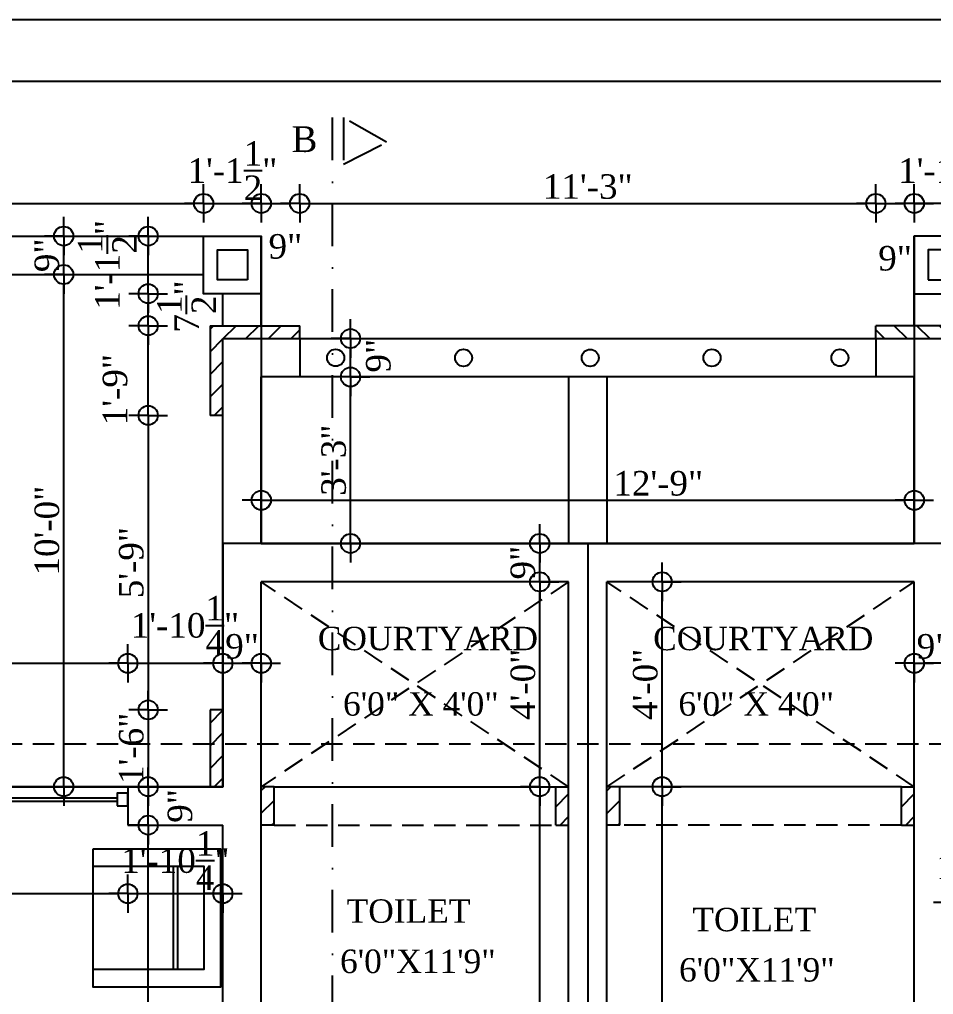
# Model space of a CAD drawing. Extents: x -4781 to 3971, y -2954 to -1072.
# Drawn here: x -1508.5 to -1294.3, y -1891.3 to -1662.9 of the extents above; entities that cross this region are included whole.
import ezdxf

# ---------------------------------------------------------------- set-up
doc = ezdxf.new("R2010")
doc.units = 0
doc.header["$LTSCALE"] = 20
doc.header["$MEASUREMENT"] = 0
doc.header["$PDMODE"] = 34
doc.linetypes.add('DASHDOT', pattern=[1, 0.5, -0.25, 0, -0.25])
doc.linetypes.add('HIDDEN', pattern=[0.375, 0.25, -0.125])
doc.layers.get('0').update_dxf_attribs({"linetype": 'CONTINUOUS'})
doc.layers.get('DEFPOINTS').update_dxf_attribs({"linetype": 'CONTINUOUS'})
doc.layers.add('area', color=3, linetype='CONTINUOUS', plot=False)
doc.layers.add('correct', color=230, linetype='CONTINUOUS', plot=False)
for name, color, linetype in [('border', 230, 'CONTINUOUS'), ('DIMLINE', 254, 'CONTINUOUS'), ('FURN', 10, 'CONTINUOUS'), ('glass', 4, 'CONTINUOUS'), ('Roof lilne', 31, 'CONTINUOUS'), ('sec', 13, 'DASHDOT'), ('text', 2, 'CONTINUOUS'), ('wall', 13, 'CONTINUOUS')]:
    doc.layers.add(name, color=color, linetype=linetype)
doc.styles.add('DIMTEXT', font='times_1.ttf')
doc.styles.add('style5', font='times_1.ttf')
doc.dimstyles.new('ARCH_48_0', dxfattribs={"dimtxt": 5.75, "dimasz": 2.25, "dimexe": 0.25, "dimexo": 0, "dimgap": 1, "dimtad": 1, "dimzin": 3, "dimdsep": 46, "dimlunit": 4, "dimtxsty": 'DIMTEXT', "dimblk": 'BLK', "dimcen": 0, "dimdle": 0.09375, "dimse1": 1, "dimse2": 1, "dimclrd": 254, "dimclrt": 3, "dimadec": 1, "dimazin": 0, "dimtfac": 1, "dimtix": 1, "dimtmove": 2, "dimatfit": 3, "dimldrblk": 'NONE', "dimfxl": 0.25, "dimtvp": 1.4625, "dimtolj": 1, "dimtzin": 15, "dimarcsym": 0})

# ---------------------------------------------------------------- blocks, each defined once
blk = doc.blocks.new('A$C43594A4A')
at = {"layer": 'FURN'}
for p, q in [((4, 19.78), (28.25, 19.78)), ((4, 18.77), (28.25, 18.77)), ((4, 0), (28.25, 0))]:
    blk.add_line(p, q, dxfattribs=at)
blk.add_lwpolyline([(0, 0), (4, 0), (4, 26), (28.25, 26), (28.25, 0), (32.25, 0), (32.25, 30), (0, 30)], close=True, dxfattribs=at)
blk = doc.blocks.new('BLK')
for q in [(0, 2), (-2, 0), (2, 0), (0, -2)]:
    blk.add_line((0, 0), q)
blk.add_circle((0, 0), 1)
blk = doc.blocks.new('*D161')
at = {"layer": 'DEFPOINTS', "color": 0, "lineweight": -2, "transparency": 16777216}
for p in [(-1483.06, -1851.65), (-1576.56, -1853.15), (-1483.06, -1867.7)]:
    blk.add_point(p, dxfattribs=at)
at = {"layer": 'DIMLINE', "color": 254, "lineweight": -2, "transparency": 16777216}
blk.add_line((-1574.31, -1867.7), (-1485.31, -1867.7), dxfattribs=at)
at = {"layer": 'DIMLINE', "color": 254, "lineweight": -2, "transparency": 16777216, "xscale": 2.25, "yscale": 2.25, "zscale": 2.25, "rotation": 180}
blk.add_blockref('BLK', (-1576.56, -1867.7), dxfattribs=at)
at = {"layer": 'DIMLINE', "color": 254, "lineweight": -2, "transparency": 16777216, "xscale": 2.25, "yscale": 2.25, "zscale": 2.25}
blk.add_blockref('BLK', (-1483.06, -1867.7), dxfattribs=at)
at = {"layer": 'DIMLINE', "color": 3, "lineweight": -2, "transparency": 16777216, "insert": (-1529.81, -1859.94), "char_height": 5.75, "attachment_point": 5, "style": 'DIMTEXT'}
blk.add_mtext('\\A1;7\'-9{\\H1.000000x;\\S1/2;}"', dxfattribs=at)
blk = doc.blocks.new('_None')
blk = doc.blocks.new('*D162')
at = {"layer": 'DEFPOINTS', "color": 0, "lineweight": -2, "transparency": 16777216}
for p in [(-1483.06, -1851.65), (-1460.81, -1857.25), (-1460.81, -1867.7)]:
    blk.add_point(p, dxfattribs=at)
at = {"layer": 'DIMLINE', "color": 254, "lineweight": -2, "transparency": 16777216}
for p, q in [((-1485.31, -1867.7), (-1487.56, -1867.7)), ((-1483.06, -1867.7), (-1460.81, -1867.7)), ((-1458.56, -1867.7), (-1456.31, -1867.7))]:
    blk.add_line(p, q, dxfattribs=at)
at = {"layer": 'DIMLINE', "color": 254, "lineweight": -2, "transparency": 16777216, "xscale": 2.25, "yscale": 2.25, "zscale": 2.25}
blk.add_blockref('BLK', (-1483.06, -1867.7), dxfattribs=at)
at = {"layer": 'DIMLINE', "color": 254, "lineweight": -2, "transparency": 16777216, "xscale": 2.25, "yscale": 2.25, "zscale": 2.25, "rotation": 180}
blk.add_blockref('BLK', (-1460.81, -1867.7), dxfattribs=at)
at = {"layer": 'DIMLINE', "color": 3, "lineweight": -2, "transparency": 16777216, "insert": (-1471.93, -1859.95), "char_height": 5.75, "attachment_point": 5, "style": 'DIMTEXT'}
blk.add_mtext('\\A1;1\'-10{\\H1.000000x;\\S1/4;}"', dxfattribs=at)
blk = doc.blocks.new('*D164')
at = {"layer": 'DEFPOINTS', "color": 0, "lineweight": -2, "transparency": 16777216}
for p in [(-1478.31, -1851.65), (-1474.06, -1851.65), (-1460.81, -2031.65)]:
    blk.add_point(p, dxfattribs=at)
at = {"layer": 'DIMLINE', "color": 254, "lineweight": -2, "transparency": 16777216}
blk.add_line((-1478.31, -2029.4), (-1478.31, -1853.9), dxfattribs=at)
at = {"layer": 'DIMLINE', "color": 254, "lineweight": -2, "transparency": 16777216, "xscale": 2.25, "yscale": 2.25, "zscale": 2.25}
for p, rotation in [((-1478.31, -1851.65), 90), ((-1478.31, -2031.65), 270)]:
    blk.add_blockref('BLK', p, dxfattribs=dict(at, rotation=rotation))
at = {"layer": 'DIMLINE', "color": 3, "lineweight": -2, "transparency": 16777216, "insert": (-1482.24, -1941.65), "char_height": 5.75, "attachment_point": 5, "rotation": 90, "style": 'DIMTEXT'}
blk.add_mtext('\\A1;15\'-0"', dxfattribs=at)
blk = doc.blocks.new('*D176')
at = {"layer": 'DEFPOINTS', "color": 0, "lineweight": -2, "transparency": 16777216}
for p in [(-1415.81, -1842.65), (-1386.57, -1842.65), (-1412.28, -1983.65)]:
    blk.add_point(p, dxfattribs=at)
at = {"layer": 'DIMLINE', "color": 254, "lineweight": -2, "transparency": 16777216}
blk.add_line((-1386.57, -1981.4), (-1386.57, -1844.9), dxfattribs=at)
at = {"layer": 'DIMLINE', "color": 254, "lineweight": -2, "transparency": 16777216, "xscale": 2.25, "yscale": 2.25, "zscale": 2.25}
for p, rotation in [((-1386.57, -1842.65), 90), ((-1386.57, -1983.65), 270)]:
    blk.add_blockref('BLK', p, dxfattribs=dict(at, rotation=rotation))
at = {"layer": 'DIMLINE', "color": 3, "lineweight": -2, "transparency": 16777216, "insert": (-1390.5, -1913.15), "char_height": 5.75, "attachment_point": 5, "rotation": 90, "style": 'DIMTEXT'}
blk.add_mtext('\\A1;11\'-9"', dxfattribs=at)
blk = doc.blocks.new('*D186')
at = {"layer": 'DEFPOINTS', "color": 0, "lineweight": -2, "transparency": 16777216}
for p in [(-1267.55, -1851.65), (-1289.81, -1856.15), (-1289.81, -1869.78)]:
    blk.add_point(p, dxfattribs=at)
at = {"layer": 'DIMLINE', "color": 254, "lineweight": -2, "transparency": 16777216}
blk.add_line((-1269.8, -1869.78), (-1287.56, -1869.78), dxfattribs=at)
at = {"layer": 'DIMLINE', "color": 254, "lineweight": -2, "transparency": 16777216, "xscale": 2.25, "yscale": 2.25, "zscale": 2.25, "rotation": 180}
blk.add_blockref('BLK', (-1289.81, -1869.78), dxfattribs=at)
at = {"layer": 'DIMLINE', "color": 254, "lineweight": -2, "transparency": 16777216, "xscale": 2.25, "yscale": 2.25, "zscale": 2.25}
blk.add_blockref('BLK', (-1267.55, -1869.78), dxfattribs=at)
at = {"layer": 'DIMLINE', "color": 3, "lineweight": -2, "transparency": 16777216, "insert": (-1280.92, -1861.38), "char_height": 5.75, "attachment_point": 5, "style": 'DIMTEXT'}
blk.add_mtext('\\A1;1\'-10{\\H1.000000x;\\S1/4;}"', dxfattribs=at)
blk = doc.blocks.new('*D192')
at = {"layer": 'DEFPOINTS', "color": 0, "lineweight": -2, "transparency": 16777216}
for p in [(-1478.31, -1727.15), (-1465.31, -1727.15), (-1463.81, -1734.65)]:
    blk.add_point(p, dxfattribs=at)
at = {"layer": 'DIMLINE', "color": 254, "lineweight": -2, "transparency": 16777216}
blk.add_line((-1478.31, -1732.4), (-1478.31, -1729.4), dxfattribs=at)
at = {"layer": 'DIMLINE', "color": 254, "lineweight": -2, "transparency": 16777216, "xscale": 2.25, "yscale": 2.25, "zscale": 2.25}
for p, rotation in [((-1478.31, -1727.15), 90), ((-1478.31, -1734.65), 270)]:
    blk.add_blockref('BLK', p, dxfattribs=dict(at, rotation=rotation))
at = {"layer": 'DIMLINE', "color": 3, "lineweight": -2, "transparency": 16777216, "insert": (-1469.3, -1730.15), "char_height": 5.75, "attachment_point": 5, "rotation": 90, "style": 'DIMTEXT'}
blk.add_mtext('\\A1;7{\\H1.000000x;\\S1/2;}"', dxfattribs=at)
blk = doc.blocks.new('*D193')
at = {"layer": 'DEFPOINTS', "color": 0, "lineweight": -2, "transparency": 16777216}
for p in [(-1451.81, -1706), (-1465.31, -1713.65), (-1451.81, -1713.65)]:
    blk.add_point(p, dxfattribs=at)
at = {"layer": 'DIMLINE', "color": 254, "lineweight": -2, "transparency": 16777216}
for p, q in [((-1467.56, -1706), (-1469.81, -1706)), ((-1465.31, -1706), (-1451.81, -1706)), ((-1449.56, -1706), (-1447.31, -1706))]:
    blk.add_line(p, q, dxfattribs=at)
at = {"layer": 'DIMLINE', "color": 254, "lineweight": -2, "transparency": 16777216, "xscale": 2.25, "yscale": 2.25, "zscale": 2.25}
blk.add_blockref('BLK', (-1465.31, -1706), dxfattribs=at)
at = {"layer": 'DIMLINE', "color": 254, "lineweight": -2, "transparency": 16777216, "xscale": 2.25, "yscale": 2.25, "zscale": 2.25, "rotation": 180}
blk.add_blockref('BLK', (-1451.81, -1706), dxfattribs=at)
at = {"layer": 'DIMLINE', "color": 3, "lineweight": -2, "transparency": 16777216, "insert": (-1458.56, -1698.31), "char_height": 5.75, "attachment_point": 5, "style": 'DIMTEXT'}
blk.add_mtext('\\A1;1\'-1{\\H1.000000x;\\S1/2;}"', dxfattribs=at)
blk = doc.blocks.new('*D195')
at = {"layer": 'DEFPOINTS', "color": 0, "lineweight": -2, "transparency": 16777216}
for p in [(-1465.31, -1706), (-1576.31, -1713.65), (-1465.31, -1713.65)]:
    blk.add_point(p, dxfattribs=at)
at = {"layer": 'DIMLINE', "color": 254, "lineweight": -2, "transparency": 16777216}
blk.add_line((-1574.06, -1706), (-1467.56, -1706), dxfattribs=at)
at = {"layer": 'DIMLINE', "color": 254, "lineweight": -2, "transparency": 16777216, "xscale": 2.25, "yscale": 2.25, "zscale": 2.25, "rotation": 180}
blk.add_blockref('BLK', (-1576.31, -1706), dxfattribs=at)
at = {"layer": 'DIMLINE', "color": 254, "lineweight": -2, "transparency": 16777216, "xscale": 2.25, "yscale": 2.25, "zscale": 2.25}
blk.add_blockref('BLK', (-1465.31, -1706), dxfattribs=at)
at = {"layer": 'DIMLINE', "color": 3, "lineweight": -2, "transparency": 16777216, "insert": (-1520.81, -1702.07), "char_height": 5.75, "attachment_point": 5, "style": 'DIMTEXT'}
blk.add_mtext('\\A1;9\'-3"', dxfattribs=at)
blk = doc.blocks.new('*D196')
at = {"layer": 'DEFPOINTS', "color": 0, "lineweight": -2, "transparency": 16777216}
for p in [(-1483.06, -1813.74), (-1576.56, -1842.65), (-1483.06, -1849.44)]:
    blk.add_point(p, dxfattribs=at)
at = {"layer": 'DIMLINE', "color": 254, "lineweight": -2, "transparency": 16777216}
blk.add_line((-1574.31, -1813.74), (-1485.31, -1813.74), dxfattribs=at)
at = {"layer": 'DIMLINE', "color": 254, "lineweight": -2, "transparency": 16777216, "xscale": 2.25, "yscale": 2.25, "zscale": 2.25, "rotation": 180}
blk.add_blockref('BLK', (-1576.56, -1813.74), dxfattribs=at)
at = {"layer": 'DIMLINE', "color": 254, "lineweight": -2, "transparency": 16777216, "xscale": 2.25, "yscale": 2.25, "zscale": 2.25}
blk.add_blockref('BLK', (-1483.06, -1813.74), dxfattribs=at)
at = {"layer": 'DIMLINE', "color": 3, "lineweight": -2, "transparency": 16777216, "insert": (-1529.81, -1805.98), "char_height": 5.75, "attachment_point": 5, "style": 'DIMTEXT'}
blk.add_mtext('\\A1;7\'-9{\\H1.000000x;\\S1/2;}"', dxfattribs=at)
blk = doc.blocks.new('*D197')
at = {"layer": 'DEFPOINTS', "color": 0, "lineweight": -2, "transparency": 16777216}
for p in [(-1460.81, -1799.35), (-1451.81, -1813.74), (-1451.81, -1829.34)]:
    blk.add_point(p, dxfattribs=at)
at = {"layer": 'DIMLINE', "color": 254, "lineweight": -2, "transparency": 16777216}
blk.add_line((-1458.56, -1813.74), (-1454.06, -1813.74), dxfattribs=at)
at = {"layer": 'DIMLINE', "color": 254, "lineweight": -2, "transparency": 16777216, "xscale": 2.25, "yscale": 2.25, "zscale": 2.25, "rotation": 180}
blk.add_blockref('BLK', (-1460.81, -1813.74), dxfattribs=at)
at = {"layer": 'DIMLINE', "color": 254, "lineweight": -2, "transparency": 16777216, "xscale": 2.25, "yscale": 2.25, "zscale": 2.25}
blk.add_blockref('BLK', (-1451.81, -1813.74), dxfattribs=at)
at = {"layer": 'DIMLINE', "color": 3, "lineweight": -2, "transparency": 16777216, "insert": (-1456.31, -1809.8), "char_height": 5.75, "attachment_point": 5, "style": 'DIMTEXT'}
blk.add_mtext('\\A1;9"', dxfattribs=at)
blk = doc.blocks.new('*D198')
at = {"layer": 'DEFPOINTS', "color": 0, "lineweight": -2, "transparency": 16777216}
for p in [(-1298.81, -1737.65), (-1298.81, -1775.54), (-1451.81, -1781.18)]:
    blk.add_point(p, dxfattribs=at)
at = {"layer": 'DIMLINE', "color": 254, "lineweight": -2, "transparency": 16777216}
blk.add_line((-1449.56, -1775.54), (-1301.06, -1775.54), dxfattribs=at)
at = {"layer": 'DIMLINE', "color": 254, "lineweight": -2, "transparency": 16777216, "xscale": 2.25, "yscale": 2.25, "zscale": 2.25, "rotation": 180}
blk.add_blockref('BLK', (-1451.81, -1775.54), dxfattribs=at)
at = {"layer": 'DIMLINE', "color": 254, "lineweight": -2, "transparency": 16777216, "xscale": 2.25, "yscale": 2.25, "zscale": 2.25}
blk.add_blockref('BLK', (-1298.81, -1775.54), dxfattribs=at)
at = {"layer": 'DIMLINE', "color": 3, "lineweight": -2, "transparency": 16777216, "insert": (-1358.79, -1771.6), "char_height": 5.75, "attachment_point": 5, "style": 'DIMTEXT'}
blk.add_mtext('\\A1;12\'-9"', dxfattribs=at)
blk = doc.blocks.new('*D199')
at = {"layer": 'DEFPOINTS', "color": 0, "lineweight": -2, "transparency": 16777216}
for p in [(-1478.31, -1842.65), (-1474.06, -1842.65), (-1474.06, -1851.65)]:
    blk.add_point(p, dxfattribs=at)
at = {"layer": 'DIMLINE', "color": 254, "lineweight": -2, "transparency": 16777216}
blk.add_line((-1478.31, -1849.4), (-1478.31, -1844.9), dxfattribs=at)
at = {"layer": 'DIMLINE', "color": 254, "lineweight": -2, "transparency": 16777216, "xscale": 2.25, "yscale": 2.25, "zscale": 2.25}
for p, rotation in [((-1478.31, -1842.65), 90), ((-1478.31, -1851.65), 270)]:
    blk.add_blockref('BLK', p, dxfattribs=dict(at, rotation=rotation))
at = {"layer": 'DIMLINE', "color": 3, "lineweight": -2, "transparency": 16777216, "insert": (-1470.84, -1847.15), "char_height": 5.75, "attachment_point": 5, "rotation": 90, "style": 'DIMTEXT'}
blk.add_mtext('\\A1;9"', dxfattribs=at)
blk = doc.blocks.new('*D200')
at = {"layer": 'DEFPOINTS', "color": 0, "lineweight": -2, "transparency": 16777216}
for p in [(-1406.12, -1794.65), (-1386.57, -1794.65), (-1406.12, -1842.65)]:
    blk.add_point(p, dxfattribs=at)
at = {"layer": 'DIMLINE', "color": 254, "lineweight": -2, "transparency": 16777216}
blk.add_line((-1386.57, -1840.4), (-1386.57, -1796.9), dxfattribs=at)
at = {"layer": 'DIMLINE', "color": 254, "lineweight": -2, "transparency": 16777216, "xscale": 2.25, "yscale": 2.25, "zscale": 2.25}
for p, rotation in [((-1386.57, -1794.65), 90), ((-1386.57, -1842.65), 270)]:
    blk.add_blockref('BLK', p, dxfattribs=dict(at, rotation=rotation))
at = {"layer": 'DIMLINE', "color": 3, "lineweight": -2, "transparency": 16777216, "insert": (-1390.49, -1818.65), "char_height": 5.75, "attachment_point": 5, "rotation": 90, "style": 'DIMTEXT'}
blk.add_mtext('\\A1;4\'-0"', dxfattribs=at)
blk = doc.blocks.new('*D201')
at = {"layer": 'DEFPOINTS', "color": 0, "lineweight": -2, "transparency": 16777216}
for p in [(-1357.89, -1842.65), (-1346.17, -1842.65), (-1351.31, -1983.65)]:
    blk.add_point(p, dxfattribs=at)
at = {"layer": 'DIMLINE', "color": 254, "lineweight": -2, "transparency": 16777216}
blk.add_line((-1357.89, -1981.4), (-1357.89, -1844.9), dxfattribs=at)
at = {"layer": 'DIMLINE', "color": 254, "lineweight": -2, "transparency": 16777216, "xscale": 2.25, "yscale": 2.25, "zscale": 2.25}
for p, rotation in [((-1357.89, -1842.65), 90), ((-1357.89, -1983.65), 270)]:
    blk.add_blockref('BLK', p, dxfattribs=dict(at, rotation=rotation))
at = {"layer": 'DIMLINE', "color": 3, "lineweight": -2, "transparency": 16777216, "insert": (-1361.82, -1913.15), "char_height": 5.75, "attachment_point": 5, "rotation": 90, "style": 'DIMTEXT'}
blk.add_mtext('\\A1;11\'-9"', dxfattribs=at)
blk = doc.blocks.new('*D202')
at = {"layer": 'DEFPOINTS', "color": 0, "lineweight": -2, "transparency": 16777216}
for p in [(-1357.89, -1794.65), (-1329.56, -1794.65), (-1329.56, -1842.65)]:
    blk.add_point(p, dxfattribs=at)
at = {"layer": 'DIMLINE', "color": 254, "lineweight": -2, "transparency": 16777216}
blk.add_line((-1357.89, -1840.4), (-1357.89, -1796.9), dxfattribs=at)
at = {"layer": 'DIMLINE', "color": 254, "lineweight": -2, "transparency": 16777216, "xscale": 2.25, "yscale": 2.25, "zscale": 2.25}
for p, rotation in [((-1357.89, -1794.65), 90), ((-1357.89, -1842.65), 270)]:
    blk.add_blockref('BLK', p, dxfattribs=dict(at, rotation=rotation))
at = {"layer": 'DIMLINE', "color": 3, "lineweight": -2, "transparency": 16777216, "insert": (-1361.81, -1818.65), "char_height": 5.75, "attachment_point": 5, "rotation": 90, "style": 'DIMTEXT'}
blk.add_mtext('\\A1;4\'-0"', dxfattribs=at)
blk = doc.blocks.new('*D205')
at = {"layer": 'DEFPOINTS', "color": 0, "lineweight": -2, "transparency": 16777216}
for p in [(-1447.31, -1746.65), (-1430.9, -1746.65), (-1447.31, -1785.65)]:
    blk.add_point(p, dxfattribs=at)
at = {"layer": 'DIMLINE', "color": 254, "lineweight": -2, "transparency": 16777216}
blk.add_line((-1430.9, -1783.4), (-1430.9, -1748.9), dxfattribs=at)
at = {"layer": 'DIMLINE', "color": 254, "lineweight": -2, "transparency": 16777216, "xscale": 2.25, "yscale": 2.25, "zscale": 2.25}
for p, rotation in [((-1430.9, -1746.65), 90), ((-1430.9, -1785.65), 270)]:
    blk.add_blockref('BLK', p, dxfattribs=dict(at, rotation=rotation))
at = {"layer": 'DIMLINE', "color": 3, "lineweight": -2, "transparency": 16777216, "insert": (-1434.83, -1766.15), "char_height": 5.75, "attachment_point": 5, "rotation": 90, "style": 'DIMTEXT'}
blk.add_mtext('\\A1;3\'-3"', dxfattribs=at)
blk = doc.blocks.new('*D206')
at = {"layer": 'DEFPOINTS', "color": 0, "lineweight": -2, "transparency": 16777216}
for p in [(-1463.81, -1755.65), (-1478.31, -1824.65), (-1463.81, -1824.65)]:
    blk.add_point(p, dxfattribs=at)
at = {"layer": 'DIMLINE', "color": 254, "lineweight": -2, "transparency": 16777216}
blk.add_line((-1478.31, -1757.9), (-1478.31, -1822.4), dxfattribs=at)
at = {"layer": 'DIMLINE', "color": 254, "lineweight": -2, "transparency": 16777216, "xscale": 2.25, "yscale": 2.25, "zscale": 2.25}
for p, rotation in [((-1478.31, -1755.65), 90), ((-1478.31, -1824.65), 270)]:
    blk.add_blockref('BLK', p, dxfattribs=dict(at, rotation=rotation))
at = {"layer": 'DIMLINE', "color": 3, "lineweight": -2, "transparency": 16777216, "insert": (-1482.25, -1790.15), "char_height": 5.75, "attachment_point": 5, "rotation": 90, "style": 'DIMTEXT'}
blk.add_mtext('\\A1;5\'-9"', dxfattribs=at)
blk = doc.blocks.new('*D207')
at = {"layer": 'DEFPOINTS', "color": 0, "lineweight": -2, "transparency": 16777216}
for p in [(-1498.1, -1722.65), (-1491.34, -1722.65), (-1497.7, -1842.65)]:
    blk.add_point(p, dxfattribs=at)
at = {"layer": 'DIMLINE', "color": 254, "lineweight": -2, "transparency": 16777216}
blk.add_line((-1498.1, -1840.4), (-1498.1, -1724.9), dxfattribs=at)
at = {"layer": 'DIMLINE', "color": 254, "lineweight": -2, "transparency": 16777216, "xscale": 2.25, "yscale": 2.25, "zscale": 2.25}
for p, rotation in [((-1498.1, -1722.65), 90), ((-1498.1, -1842.65), 270)]:
    blk.add_blockref('BLK', p, dxfattribs=dict(at, rotation=rotation))
at = {"layer": 'DIMLINE', "color": 3, "lineweight": -2, "transparency": 16777216, "insert": (-1502.02, -1782.65), "char_height": 5.75, "attachment_point": 5, "rotation": 90, "style": 'DIMTEXT'}
blk.add_mtext('\\A1;10\'-0"', dxfattribs=at)
blk = doc.blocks.new('*D208')
at = {"layer": 'DEFPOINTS', "color": 0, "lineweight": -2, "transparency": 16777216}
for p in [(-1508.05, -1713.65), (-1498.1, -1713.65), (-1508.05, -1722.65)]:
    blk.add_point(p, dxfattribs=at)
at = {"layer": 'DIMLINE', "color": 254, "lineweight": -2, "transparency": 16777216}
blk.add_line((-1498.1, -1720.4), (-1498.1, -1715.9), dxfattribs=at)
at = {"layer": 'DIMLINE', "color": 254, "lineweight": -2, "transparency": 16777216, "xscale": 2.25, "yscale": 2.25, "zscale": 2.25}
for p, rotation in [((-1498.1, -1713.65), 90), ((-1498.1, -1722.65), 270)]:
    blk.add_blockref('BLK', p, dxfattribs=dict(at, rotation=rotation))
at = {"layer": 'DIMLINE', "color": 3, "lineweight": -2, "transparency": 16777216, "insert": (-1502.03, -1718.15), "char_height": 5.75, "attachment_point": 5, "rotation": 90, "style": 'DIMTEXT'}
blk.add_mtext('\\A1;9"', dxfattribs=at)
blk = doc.blocks.new('*D260')
at = {"layer": 'DEFPOINTS', "color": 0, "lineweight": -2, "transparency": 16777216}
for p in [(-1460.81, -1813.74), (-1460.81, -1842.65), (-1483.06, -1849.44)]:
    blk.add_point(p, dxfattribs=at)
at = {"layer": 'DIMLINE', "color": 254, "lineweight": -2, "transparency": 16777216}
blk.add_line((-1480.81, -1813.74), (-1463.06, -1813.74), dxfattribs=at)
at = {"layer": 'DIMLINE', "color": 254, "lineweight": -2, "transparency": 16777216, "xscale": 2.25, "yscale": 2.25, "zscale": 2.25, "rotation": 180}
blk.add_blockref('BLK', (-1483.06, -1813.74), dxfattribs=at)
at = {"layer": 'DIMLINE', "color": 254, "lineweight": -2, "transparency": 16777216, "xscale": 2.25, "yscale": 2.25, "zscale": 2.25}
blk.add_blockref('BLK', (-1460.81, -1813.74), dxfattribs=at)
at = {"layer": 'DIMLINE', "color": 3, "lineweight": -2, "transparency": 16777216, "insert": (-1469.68, -1804.85), "char_height": 5.75, "attachment_point": 5, "style": 'DIMTEXT'}
blk.add_mtext('\\A1;1\'-10{\\H1.000000x;\\S1/4;}"', dxfattribs=at)
blk = doc.blocks.new('*D261')
at = {"layer": 'DEFPOINTS', "color": 0, "lineweight": -2, "transparency": 16777216}
for p in [(-1438.31, -1737.65), (-1430.9, -1737.65), (-1438.31, -1746.65)]:
    blk.add_point(p, dxfattribs=at)
at = {"layer": 'DIMLINE', "color": 254, "lineweight": -2, "transparency": 16777216}
blk.add_line((-1430.9, -1744.4), (-1430.9, -1739.9), dxfattribs=at)
at = {"layer": 'DIMLINE', "color": 254, "lineweight": -2, "transparency": 16777216, "xscale": 2.25, "yscale": 2.25, "zscale": 2.25}
for p, rotation in [((-1430.9, -1737.65), 90), ((-1430.9, -1746.65), 270)]:
    blk.add_blockref('BLK', p, dxfattribs=dict(at, rotation=rotation))
at = {"layer": 'DIMLINE', "color": 3, "lineweight": -2, "transparency": 16777216, "insert": (-1424.36, -1741.68), "char_height": 5.75, "attachment_point": 5, "rotation": 90, "style": 'DIMTEXT'}
blk.add_mtext('\\A1;9"', dxfattribs=at)
blk = doc.blocks.new('*D263')
at = {"layer": 'DEFPOINTS', "color": 0, "lineweight": -2, "transparency": 16777216}
for p in [(-1298.8, -1706), (-1298.8, -1713.65), (-1285.31, -1713.65)]:
    blk.add_point(p, dxfattribs=at)
at = {"layer": 'DIMLINE', "color": 254, "lineweight": -2, "transparency": 16777216}
for p, q in [((-1301.05, -1706), (-1303.3, -1706)), ((-1285.31, -1706), (-1298.8, -1706)), ((-1283.06, -1706), (-1280.81, -1706))]:
    blk.add_line(p, q, dxfattribs=at)
at = {"layer": 'DIMLINE', "color": 254, "lineweight": -2, "transparency": 16777216, "xscale": 2.25, "yscale": 2.25, "zscale": 2.25}
blk.add_blockref('BLK', (-1298.8, -1706), dxfattribs=at)
at = {"layer": 'DIMLINE', "color": 254, "lineweight": -2, "transparency": 16777216, "xscale": 2.25, "yscale": 2.25, "zscale": 2.25, "rotation": 180}
blk.add_blockref('BLK', (-1285.31, -1706), dxfattribs=at)
at = {"layer": 'DIMLINE', "color": 3, "lineweight": -2, "transparency": 16777216, "insert": (-1292.06, -1698.31), "char_height": 5.75, "attachment_point": 5, "style": 'DIMTEXT'}
blk.add_mtext('\\A1;1\'-1{\\H1.000000x;\\S1/2;}"', dxfattribs=at)
blk = doc.blocks.new('*D267')
at = {"layer": 'DEFPOINTS', "color": 0, "lineweight": -2, "transparency": 16777216}
for p in [(-1298.81, -1813.74), (-1298.81, -1827.55), (-1289.81, -1827.38)]:
    blk.add_point(p, dxfattribs=at)
at = {"layer": 'DIMLINE', "color": 254, "lineweight": -2, "transparency": 16777216}
blk.add_line((-1292.06, -1813.74), (-1296.56, -1813.74), dxfattribs=at)
at = {"layer": 'DIMLINE', "color": 254, "lineweight": -2, "transparency": 16777216, "xscale": 2.25, "yscale": 2.25, "zscale": 2.25, "rotation": 180}
blk.add_blockref('BLK', (-1298.81, -1813.74), dxfattribs=at)
at = {"layer": 'DIMLINE', "color": 254, "lineweight": -2, "transparency": 16777216, "xscale": 2.25, "yscale": 2.25, "zscale": 2.25}
blk.add_blockref('BLK', (-1289.81, -1813.74), dxfattribs=at)
at = {"layer": 'DIMLINE', "color": 3, "lineweight": -2, "transparency": 16777216, "insert": (-1294.31, -1809.8), "char_height": 5.75, "attachment_point": 5, "style": 'DIMTEXT'}
blk.add_mtext('\\A1;9"', dxfattribs=at)
blk = doc.blocks.new('*D278')
at = {"layer": 'DEFPOINTS', "color": 0, "lineweight": -2, "transparency": 16777216}
for p in [(-1397.59, -1785.65), (-1386.57, -1785.65), (-1397.59, -1794.65)]:
    blk.add_point(p, dxfattribs=at)
at = {"layer": 'DIMLINE', "color": 254, "lineweight": -2, "transparency": 16777216}
blk.add_line((-1386.57, -1792.4), (-1386.57, -1787.9), dxfattribs=at)
at = {"layer": 'DIMLINE', "color": 254, "lineweight": -2, "transparency": 16777216, "xscale": 2.25, "yscale": 2.25, "zscale": 2.25}
for p, rotation in [((-1386.57, -1785.65), 90), ((-1386.57, -1794.65), 270)]:
    blk.add_blockref('BLK', p, dxfattribs=dict(at, rotation=rotation))
at = {"layer": 'DIMLINE', "color": 3, "lineweight": -2, "transparency": 16777216, "insert": (-1390.5, -1790.15), "char_height": 5.75, "attachment_point": 5, "rotation": 90, "style": 'DIMTEXT'}
blk.add_mtext('\\A1;9"', dxfattribs=at)
blk = doc.blocks.new('*D279')
at = {"layer": 'DEFPOINTS', "color": 0, "lineweight": -2, "transparency": 16777216}
for p in [(-1442.81, -1706), (-1451.81, -1730.9), (-1442.81, -1734.65)]:
    blk.add_point(p, dxfattribs=at)
at = {"layer": 'DIMLINE', "color": 254, "lineweight": -2, "transparency": 16777216}
blk.add_line((-1449.56, -1706), (-1445.06, -1706), dxfattribs=at)
at = {"layer": 'DIMLINE', "color": 254, "lineweight": -2, "transparency": 16777216, "xscale": 2.25, "yscale": 2.25, "zscale": 2.25, "rotation": 180}
blk.add_blockref('BLK', (-1451.81, -1706), dxfattribs=at)
at = {"layer": 'DIMLINE', "color": 254, "lineweight": -2, "transparency": 16777216, "xscale": 2.25, "yscale": 2.25, "zscale": 2.25}
blk.add_blockref('BLK', (-1442.81, -1706), dxfattribs=at)
at = {"layer": 'DIMLINE', "color": 3, "lineweight": -2, "transparency": 16777216, "insert": (-1446.16, -1716.1), "char_height": 5.75, "attachment_point": 5, "style": 'DIMTEXT'}
blk.add_mtext('\\A1;9"', dxfattribs=at)
blk = doc.blocks.new('*D280')
at = {"layer": 'DEFPOINTS', "color": 0, "lineweight": -2, "transparency": 16777216}
for p in [(-1307.81, -1706), (-1442.81, -1734.65), (-1307.81, -1734.65)]:
    blk.add_point(p, dxfattribs=at)
at = {"layer": 'DIMLINE', "color": 254, "lineweight": -2, "transparency": 16777216}
blk.add_line((-1440.56, -1706), (-1310.06, -1706), dxfattribs=at)
at = {"layer": 'DIMLINE', "color": 254, "lineweight": -2, "transparency": 16777216, "xscale": 2.25, "yscale": 2.25, "zscale": 2.25, "rotation": 180}
blk.add_blockref('BLK', (-1442.81, -1706), dxfattribs=at)
at = {"layer": 'DIMLINE', "color": 254, "lineweight": -2, "transparency": 16777216, "xscale": 2.25, "yscale": 2.25, "zscale": 2.25}
blk.add_blockref('BLK', (-1307.81, -1706), dxfattribs=at)
at = {"layer": 'DIMLINE', "color": 3, "lineweight": -2, "transparency": 16777216, "insert": (-1375.31, -1702.08), "char_height": 5.75, "attachment_point": 5, "style": 'DIMTEXT'}
blk.add_mtext('\\A1;11\'-3"', dxfattribs=at)
blk = doc.blocks.new('*D281')
at = {"layer": 'DEFPOINTS', "color": 0, "lineweight": -2, "transparency": 16777216}
for p in [(-1298.81, -1706), (-1298.81, -1730.91), (-1307.81, -1734.65)]:
    blk.add_point(p, dxfattribs=at)
at = {"layer": 'DIMLINE', "color": 254, "lineweight": -2, "transparency": 16777216}
blk.add_line((-1305.56, -1706), (-1301.06, -1706), dxfattribs=at)
at = {"layer": 'DIMLINE', "color": 254, "lineweight": -2, "transparency": 16777216, "xscale": 2.25, "yscale": 2.25, "zscale": 2.25, "rotation": 180}
blk.add_blockref('BLK', (-1307.81, -1706), dxfattribs=at)
at = {"layer": 'DIMLINE', "color": 254, "lineweight": -2, "transparency": 16777216, "xscale": 2.25, "yscale": 2.25, "zscale": 2.25}
blk.add_blockref('BLK', (-1298.81, -1706), dxfattribs=at)
at = {"layer": 'DIMLINE', "color": 3, "lineweight": -2, "transparency": 16777216, "insert": (-1303.31, -1718.88), "char_height": 5.75, "attachment_point": 5, "style": 'DIMTEXT'}
blk.add_mtext('\\A1;9"', dxfattribs=at)
blk = doc.blocks.new('*D291')
at = {"layer": 'DEFPOINTS', "color": 0, "lineweight": -2, "transparency": 16777216}
for p in [(-1478.31, -1713.65), (-1465.31, -1713.65), (-1465.31, -1727.15)]:
    blk.add_point(p, dxfattribs=at)
at = {"layer": 'DIMLINE', "color": 254, "lineweight": -2, "transparency": 16777216}
blk.add_line((-1478.31, -1724.9), (-1478.31, -1715.9), dxfattribs=at)
at = {"layer": 'DIMLINE', "color": 254, "lineweight": -2, "transparency": 16777216, "xscale": 2.25, "yscale": 2.25, "zscale": 2.25}
for p, rotation in [((-1478.31, -1713.65), 90), ((-1478.31, -1727.15), 270)]:
    blk.add_blockref('BLK', p, dxfattribs=dict(at, rotation=rotation))
at = {"layer": 'DIMLINE', "color": 3, "lineweight": -2, "transparency": 16777216, "insert": (-1487.87, -1720.4), "char_height": 5.75, "attachment_point": 5, "rotation": 90, "style": 'DIMTEXT'}
blk.add_mtext('\\A1;1\'-1{\\H1.000000x;\\S1/2;}"', dxfattribs=at)
blk = doc.blocks.new('*D294')
at = {"layer": 'DEFPOINTS', "color": 0, "lineweight": -2, "transparency": 16777216}
for p in [(-1478.31, -1734.65), (-1463.81, -1734.65), (-1463.81, -1755.65)]:
    blk.add_point(p, dxfattribs=at)
at = {"layer": 'DIMLINE', "color": 254, "lineweight": -2, "transparency": 16777216}
blk.add_line((-1478.31, -1753.4), (-1478.31, -1736.9), dxfattribs=at)
at = {"layer": 'DIMLINE', "color": 254, "lineweight": -2, "transparency": 16777216, "xscale": 2.25, "yscale": 2.25, "zscale": 2.25}
for p, rotation in [((-1478.31, -1734.65), 90), ((-1478.31, -1755.65), 270)]:
    blk.add_blockref('BLK', p, dxfattribs=dict(at, rotation=rotation))
at = {"layer": 'DIMLINE', "color": 3, "lineweight": -2, "transparency": 16777216, "insert": (-1486.06, -1749.62), "char_height": 5.75, "attachment_point": 5, "rotation": 90, "style": 'DIMTEXT'}
blk.add_mtext('\\A1;1\'-9"', dxfattribs=at)
blk = doc.blocks.new('*D295')
at = {"layer": 'DEFPOINTS', "color": 0, "lineweight": -2, "transparency": 16777216}
for p in [(-1463.81, -1824.65), (-1478.31, -1842.65), (-1463.81, -1842.65)]:
    blk.add_point(p, dxfattribs=at)
at = {"layer": 'DIMLINE', "color": 254, "lineweight": -2, "transparency": 16777216}
blk.add_line((-1478.31, -1826.9), (-1478.31, -1840.4), dxfattribs=at)
at = {"layer": 'DIMLINE', "color": 254, "lineweight": -2, "transparency": 16777216, "xscale": 2.25, "yscale": 2.25, "zscale": 2.25}
for p, rotation in [((-1478.31, -1824.65), 90), ((-1478.31, -1842.65), 270)]:
    blk.add_blockref('BLK', p, dxfattribs=dict(at, rotation=rotation))
at = {"layer": 'DIMLINE', "color": 3, "lineweight": -2, "transparency": 16777216, "insert": (-1482.24, -1833.65), "char_height": 5.75, "attachment_point": 5, "rotation": 90, "style": 'DIMTEXT'}
blk.add_mtext('\\A1;1\'-6"', dxfattribs=at)

msp = doc.modelspace()

# ---------------------------------------------------------------- hatches: boundary and pattern name
at = {"lineweight": -2}
h = msp.add_hatch(dxfattribs=at)
h.set_pattern_fill('ANSI31', color=8, scale=30, style=0)
h.set_pattern_definition([(45, (682.7388, -914.7172), (-2.6516504, 2.6516504), [])])
h.paths.add_polyline_path([(-1442.807, -1734.654), (-1463.807, -1734.654), (-1463.807, -1755.654), (-1460.807, -1755.654), (-1460.807, -1737.654), (-1442.807, -1737.654)])
h = msp.add_hatch(dxfattribs=at)
h.set_pattern_fill('ANSI31', color=8, scale=30, style=0)
h.set_pattern_definition([(135, (-3433.3537, -914.7172), (2.6516504, 2.6516504), [])])
h.paths.add_polyline_path([(-1286.807, -1755.654), (-1286.807, -1734.654), (-1307.807, -1734.654), (-1307.807, -1737.654), (-1289.807, -1737.654), (-1289.807, -1755.654)])
h = msp.add_hatch(dxfattribs=at)
h.set_pattern_fill('ANSI31', color=8, scale=30, style=0)
h.set_pattern_definition([(45, (682.7398, -1001.7172), (-2.6516504, 2.6516504), [])])
h.paths.add_polyline_path([(-1463.806, -1824.654), (-1463.806, -1842.654), (-1460.806, -1842.654), (-1460.806, -1824.654)])
h = msp.add_hatch(dxfattribs=at)
h.set_pattern_fill('ANSI31', color=8, scale=30, style=0)
h.set_pattern_definition([(45, (696.2398, -1010.7172), (-2.6516504, 2.6516504), [])])
h.paths.add_polyline_path([(-1448.806, -1851.654), (-1448.806, -1842.654), (-1451.806, -1842.654), (-1451.806, -1851.654)])
h = msp.add_hatch(dxfattribs=at)
h.set_pattern_fill('ANSI31', color=8, scale=30, style=0)
h.set_pattern_definition([(45, (763.7398, -1010.7172), (-2.6516504, 2.6516504), [])])
h.paths.add_polyline_path([(-1382.806, -1842.654), (-1382.806, -1851.654), (-1379.806, -1851.654), (-1379.806, -1842.654)])
h = msp.add_hatch(dxfattribs=at)
h.set_pattern_fill('ANSI31', color=8, scale=30, style=0)
h.set_pattern_definition([(45, (777.246, -1010.7172), (-2.6516504, 2.6516504), [])])
h.paths.add_polyline_path([(-1367.806, -1851.654), (-1367.806, -1842.654), (-1370.8, -1842.654), (-1370.8, -1851.654)])
h = msp.add_hatch(dxfattribs=at)
h.set_pattern_fill('ANSI31', color=8, scale=30, style=0)
h.set_pattern_definition([(45, (844.746, -1010.7172), (-2.6516504, 2.6516504), [])])
h.paths.add_polyline_path([(-1301.806, -1842.654), (-1301.806, -1851.654), (-1298.8, -1851.654), (-1298.8, -1842.654)])

# ---------------------------------------------------------------- linework, layer by layer
at = {"color": 2}
for p, q in [((-1585.556, -1713.654), (-1451.807, -1713.654)), ((-1451.806, -1734.654), (-1451.807, -1713.654)), ((-1298.806, -1734.654), (-1298.805, -1713.654)), ((-1165.056, -1713.654), (-1298.805, -1713.654)), ((-1576.306, -1722.654), (-1465.306, -1722.654)), ((-1460.806, -1734.654), (-1460.806, -1727.154))]:
    msp.add_line(p, q, dxfattribs=at)
for p, q in [((-1442.807, -1737.654), (-1307.807, -1737.654)), ((-1576.557, -1842.654), (-1483.057, -1842.654)), ((-1448.806, -1842.654), (-1382.806, -1842.654)), ((-1301.806, -1842.654), (-1367.806, -1842.654))]:
    msp.add_line(p, q)
at = {"lineweight": -2}
msp.add_line((-1307.807, -1746.654), (-1442.807, -1746.654), dxfattribs=at)
at = {"linetype": 'HIDDEN'}
for p, q in [((-1379.806, -1794.654), (-1451.806, -1842.654)), ((-1379.806, -1842.654), (-1451.806, -1794.654)), ((-1370.806, -1842.654), (-1298.806, -1794.654)), ((-1298.806, -1842.654), (-1370.806, -1794.654)), ((-1448.806, -1851.654), (-1382.806, -1851.654)), ((-1301.806, -1851.654), (-1367.806, -1851.654))]:
    msp.add_line(p, q, dxfattribs=at)
at = {"color": 2}
for points in [[(-1451.806, -1727.154), (-1465.306, -1727.154), (-1465.306, -1713.654), (-1451.806, -1713.654), (-1451.806, -1727.154)], [(-1298.806, -1727.154), (-1285.306, -1727.154), (-1285.306, -1713.654), (-1298.806, -1713.654), (-1298.806, -1727.154)]]:
    msp.add_lwpolyline(points, dxfattribs=at)
at = {"lineweight": -2}
for points in [[(-1455.056, -1723.904), (-1462.056, -1723.904), (-1462.056, -1716.904), (-1455.056, -1716.904)], [(-1295.556, -1723.904), (-1288.556, -1723.904), (-1288.556, -1716.904), (-1295.556, -1716.904)]]:
    msp.add_lwpolyline(points, close=True, dxfattribs=at)
at = {"color": 2, "lineweight": -2}
msp.add_lwpolyline([(-1485.557, -1847.154), (-1483.057, -1847.154), (-1483.057, -1844.154), (-1485.557, -1844.154)], close=True, dxfattribs=at)
at = {"lineweight": -2}
for centre in [(-1434.382, -1742.162), (-1404.407, -1742.179), (-1374.73, -1742.187), (-1346.208, -1742.179), (-1316.233, -1742.162)]:
    msp.add_circle(centre, 2, dxfattribs=at)
at = {"layer": 'area', "lineweight": -2}
for points in [[(-1375.307, -1785.654), (-1375.306, -2076.654), (-1607.806, -2076.654), (-1607.806, -1842.654), (-1589.806, -1842.654), (-1589.806, -1713.654), (-1451.806, -1713.654), (-1451.807, -1785.654), (-1375.307, -1785.654)], [(-1375.307, -1785.654), (-1375.309, -2076.654), (-1142.809, -2076.654), (-1142.809, -1842.654), (-1160.809, -1842.654), (-1160.809, -1713.654), (-1298.809, -1713.654), (-1298.807, -1785.654), (-1375.307, -1785.654)], [(-1607.806, -1842.654), (-1607.806, -2076.654), (-1142.805, -2076.654), (-1142.805, -1842.654), (-1289.806, -1842.656), (-1289.806, -1785.654), (-1460.806, -1785.654), (-1460.806, -1842.654), (-1607.806, -1842.654)]]:
    msp.add_lwpolyline(points, dxfattribs=at)
at = {"layer": 'border', "lineweight": -2}
msp.add_line((-2327.034, -1677.366), (428.566, -1677.366), dxfattribs=at)
at = {"layer": 'correct', "color": 3, "lineweight": -2}
msp.add_lwpolyline([(-2327.034, -1662.913), (-299.381, -1662.913), (-299.381, -2323.553), (-2327.034, -2323.553)], close=True, dxfattribs=at)
at = {"layer": 'glass', "lineweight": -2}
msp.add_lwpolyline([(-1485.557, -1846.095), (-1512.307, -1846.095), (-1512.307, -1845.213), (-1485.557, -1845.213)], close=True, dxfattribs=at)
at = {"layer": 'Roof lilne', "linetype": 'HIDDEN'}
msp.add_line((-1132.805, -1832.654), (-1617.806, -1832.654), dxfattribs=at)
at = {"layer": 'sec', "lineweight": -2}
msp.add_line((-1435.134, -2218.499), (-1435.134, -1684.307), dxfattribs=at)
msp.add_lwpolyline([(-1432.521, -1685.895), (-1432.521, -1696.797), (-1422.443, -1691.663), (-1432.521, -1685.895)], dxfattribs=at)
at = {"layer": 'wall'}
for p, q in [((-1463.807, -1734.654), (-1442.807, -1734.654)), ((-1463.807, -1734.654), (-1463.807, -1755.654)), ((-1442.807, -1737.654), (-1442.807, -1734.654)), ((-1286.807, -1734.654), (-1307.807, -1734.654)), ((-1307.807, -1737.654), (-1307.807, -1734.654)), ((-1460.807, -1737.654), (-1442.807, -1737.654)), ((-1460.807, -1842.654), (-1460.807, -1737.654)), ((-1307.807, -1737.654), (-1289.807, -1737.654)), ((-1298.807, -1785.654), (-1298.807, -1746.654)), ((-1460.807, -1755.654), (-1463.807, -1755.654)), ((-1460.806, -1842.654), (-1460.806, -1785.654)), ((-1451.806, -2031.654), (-1451.806, -1794.654)), ((-1379.806, -1983.654), (-1379.806, -1794.654)), ((-1370.806, -1983.654), (-1370.806, -1794.654)), ((-1298.806, -2031.654), (-1298.806, -1794.654)), ((-1460.806, -1824.654), (-1463.806, -1824.654)), ((-1463.806, -1824.654), (-1463.806, -1842.654)), ((-1483.057, -1842.654), (-1483.057, -1851.654)), ((-1483.057, -1842.654), (-1460.806, -1842.654)), ((-1483.057, -1851.654), (-1460.806, -1851.654)), ((-1460.806, -2031.654), (-1460.806, -1851.654))]:
    msp.add_line(p, q, dxfattribs=at)
at = {"layer": 'wall', "lineweight": -2}
for p, q in [((-1442.807, -1737.654), (-1442.807, -1746.654)), ((-1307.807, -1737.654), (-1307.807, -1746.654)), ((-1451.807, -1785.654), (-1451.807, -1746.654)), ((-1442.807, -1746.654), (-1451.807, -1746.654)), ((-1298.807, -1746.654), (-1307.807, -1746.654)), ((-1298.807, -1746.654), (-1298.807, -1746.654)), ((-1451.807, -1785.654), (-1298.807, -1785.654)), ((-1379.806, -1794.654), (-1451.806, -1794.654)), ((-1298.806, -1794.654), (-1370.806, -1794.654)), ((-1448.806, -1842.654), (-1451.806, -1842.654)), ((-1448.806, -1851.654), (-1448.806, -1842.654)), ((-1382.806, -1851.654), (-1382.806, -1842.654)), ((-1382.806, -1842.654), (-1379.806, -1842.654)), ((-1367.806, -1842.654), (-1370.806, -1842.654)), ((-1367.806, -1851.654), (-1367.806, -1842.654)), ((-1301.806, -1851.654), (-1301.806, -1842.654)), ((-1301.806, -1842.654), (-1298.806, -1842.654)), ((-1448.806, -1851.654), (-1451.806, -1851.654)), ((-1382.806, -1851.654), (-1379.806, -1851.654)), ((-1367.806, -1851.654), (-1370.806, -1851.654)), ((-1301.806, -1851.654), (-1298.806, -1851.654))]:
    msp.add_line(p, q, dxfattribs=at)
at = {"layer": 'wall', "color": 9}
for p, q in [((-1379.807, -1746.654), (-1379.807, -1785.654)), ((-1370.807, -1746.654), (-1370.807, -1785.654))]:
    msp.add_line(p, q, dxfattribs=at)

# ---------------------------------------------------------------- block references
at = {"layer": 'FURN', "rotation": 270}
msp.add_blockref('A$C43594A4A', (-1491.253, -1857.247), dxfattribs=at)

# ---------------------------------------------------------------- texts
at = {"layer": 'sec', "color": 2, "lineweight": -2, "style": 'style5'}
msp.add_text('B', height=6.038, dxfattribs=at).set_placement((-1444.739, -1693.971))
at = {"layer": 'text', "style": 'style5'}
for s, height, p in [('COURTYARD', 5.4893, (-1438.557, -1810.666)), ('COURTYARD', 5.4893, (-1359.99, -1810.666)), ('6\'0" X 4\'0"', 5.48935, (-1432.647, -1825.995)), ('6\'0" X 4\'0"', 5.48935, (-1354.08, -1825.995)), ('TOILET', 5.4893, (-1431.805, -1874.517)), ('TOILET', 5.4893, (-1350.805, -1876.509)), ('6\'0"X11\'9"', 5.4893, (-1433.35, -1886.291)), ('6\'0"X11\'9"', 5.4893, (-1353.922, -1888.284))]:
    msp.add_text(s, height=height, dxfattribs=at).set_placement(p)

# ---------------------------------------------------------------- dimensions: what is measured, and where the dimension line sits
at = {"layer": 'DIMLINE', "lineweight": -2}
for base, p1, p2, picture, middle in [((-1451.807, -1706.002), (-1465.306, -1713.654), (-1451.807, -1713.654), '*D193', (-1458.557, -1698.306)), ((-1465.306, -1706.002), (-1576.306, -1713.654), (-1465.306, -1713.654), '*D195', (-1520.806, -1702.069)), ((-1307.807, -1706.002), (-1442.807, -1734.654), (-1307.807, -1734.654), '*D280', (-1375.307, -1702.077)), ((-1483.057, -1813.737), (-1576.557, -1842.654), (-1483.057, -1849.442), '*D196', (-1529.807, -1805.983)), ((-1451.806, -1813.737), (-1460.807, -1799.35), (-1451.806, -1829.339), '*D197', (-1456.307, -1809.804)), ((-1483.057, -1867.697), (-1576.557, -1853.154), (-1483.057, -1851.654), '*D161', (-1529.807, -1859.943)), ((-1460.807, -1867.697), (-1483.057, -1851.654), (-1460.807, -1857.247), '*D162', (-1471.932, -1859.951))]:
    dim = msp.add_linear_dim(base=base, p1=p1, p2=p2, dimstyle='ARCH_48_0', override={"dimfxl": 0.18}, dxfattribs=at)
    dim.commit()
    dim.dimension.update_dxf_attribs({"geometry": picture, "text_midpoint": middle})
for base, p1, p2, angle, picture, middle in [((-1298.805, -1706.002), (-1285.306, -1713.654), (-1298.805, -1713.654), 180, '*D263', (-1292.055, -1698.306)), ((-1498.1, -1713.654), (-1508.046, -1722.654), (-1508.046, -1713.654), 90, '*D208', (-1502.033, -1718.154)), ((-1498.1, -1722.654), (-1497.702, -1842.654), (-1491.336, -1722.654), 90, '*D207', (-1502.024, -1782.654)), ((-1430.905, -1746.654), (-1447.306, -1785.654), (-1447.307, -1746.654), 90, '*D205', (-1434.83, -1766.154)), ((-1478.312, -1824.654), (-1463.806, -1755.654), (-1463.806, -1824.654), 90, '*D206', (-1482.246, -1790.154)), ((-1386.57, -1785.654), (-1397.587, -1794.654), (-1397.587, -1785.654), 90, '*D278', (-1390.503, -1790.154)), ((-1386.57, -1794.654), (-1406.122, -1842.654), (-1406.122, -1794.654), 90, '*D200', (-1390.494, -1818.654)), ((-1357.886, -1794.654), (-1329.559, -1842.654), (-1329.559, -1794.654), 90, '*D202', (-1361.811, -1818.654)), ((-1298.806, -1813.737), (-1289.806, -1827.381), (-1298.806, -1827.549), 180, '*D267', (-1294.306, -1809.804)), ((-1478.312, -1842.654), (-1463.806, -1824.654), (-1463.806, -1842.654), 90, '*D295', (-1482.237, -1833.654)), ((-1386.57, -1842.654), (-1412.281, -1983.654), (-1415.813, -1842.654), 90, '*D176', (-1390.503, -1913.154)), ((-1357.886, -1842.654), (-1351.306, -1983.654), (-1346.172, -1842.654), 90, '*D201', (-1361.819, -1913.154)), ((-1478.312, -1851.654), (-1460.807, -2031.654), (-1474.056, -1851.654), 90, '*D164', (-1482.237, -1941.654))]:
    dim = msp.add_linear_dim(base=base, p1=p1, p2=p2, angle=angle, dimstyle='ARCH_48_0', override={"dimfxl": 0.18}, dxfattribs=at)
    dim.commit()
    dim.dimension.update_dxf_attribs({"geometry": picture, "text_midpoint": middle})
for base, p1, p2, picture, middle in [((-1442.807, -1706.002), (-1451.806, -1730.904), (-1442.807, -1734.654), '*D279', (-1446.162, -1716.098)), ((-1298.806, -1706.002), (-1307.807, -1734.654), (-1298.806, -1730.905), '*D281', (-1303.314, -1718.884)), ((-1298.807, -1775.535), (-1451.807, -1781.18), (-1298.807, -1737.654), '*D198', (-1358.789, -1771.602)), ((-1460.807, -1813.737), (-1483.057, -1849.442), (-1460.807, -1842.654), '*D260', (-1469.681, -1804.849))]:
    dim = msp.add_linear_dim(base=base, p1=p1, p2=p2, dimstyle='ARCH_48_0', override={"dimfxl": 0.18}, dxfattribs=at)
    dim.commit()
    dim.dimension.update_dxf_attribs({"geometry": picture, "text_midpoint": middle, "dimtype": 160})
for base, p1, p2, angle, picture, middle in [((-1478.312, -1713.654), (-1465.306, -1727.154), (-1465.306, -1713.654), 90, '*D291', (-1487.87, -1720.404)), ((-1478.312, -1727.154), (-1463.806, -1734.654), (-1465.306, -1727.154), 90, '*D192', (-1469.299, -1730.154)), ((-1478.312, -1734.654), (-1463.806, -1755.654), (-1463.806, -1734.654), 90, '*D294', (-1486.058, -1749.618)), ((-1430.905, -1737.654), (-1438.306, -1746.654), (-1438.306, -1737.654), 90, '*D261', (-1424.364, -1741.678)), ((-1478.312, -1842.654), (-1474.056, -1851.654), (-1474.056, -1842.654), 90, '*D199', (-1470.836, -1847.154)), ((-1289.806, -1869.785), (-1267.552, -1851.654), (-1289.806, -1856.154), 180, '*D186', (-1280.924, -1861.375))]:
    dim = msp.add_linear_dim(base=base, p1=p1, p2=p2, angle=angle, dimstyle='ARCH_48_0', override={"dimfxl": 0.18}, dxfattribs=at)
    dim.commit()
    dim.dimension.update_dxf_attribs({"geometry": picture, "text_midpoint": middle, "dimtype": 160})

doc.saveas('drawing.dxf')
